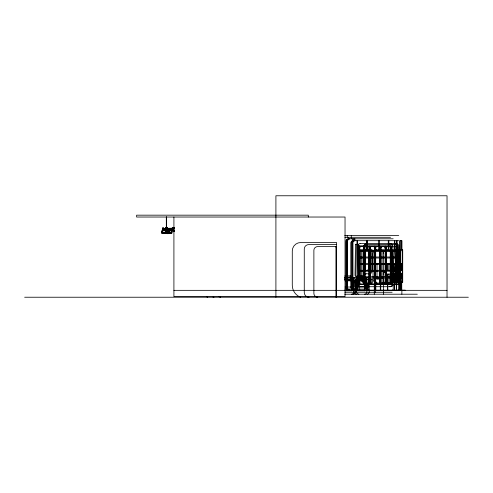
<?xml version="1.0" encoding="UTF-8"?>
<svg xmlns="http://www.w3.org/2000/svg" width="493" height="493" viewBox="0 0 493 493"><rect width="100%" height="100%" fill="white"/><g stroke="black" fill="none" stroke-linecap="round" stroke-linejoin="round"><path stroke-width="0.74" d="M399.182 265.179L399.33 263.878M399.182 274.971L399.379 273.461L402.578 273.449L402.578 270.213L398.289 270.164A1.91 0.511 -90 0 1 397.783 268.26L397.783 265.536A1.652 0.444 -90 0 1 398.221 263.878L402.578 263.878L402.578 249.871L392.724 249.871A2.348 0.992 90 0 0 392.151 251.794L390.98 282.52L398.067 282.52L396.976 251.757A2.262 0.955 -90 0 0 396.403 249.871M356.408 244.294L355.934 275.032A1.775 1.59 -90 0 0 356.766 276.591M162.881 228.358L161.735 232.178L161.877 233.016L171.835 233.06L172.981 228.247L163.115 228.432M162.776 227.858L163.479 228.191L162.776 227.858L161.587 232.61L161.926 233.09L171.841 233.09L171.49 232.597L172.692 227.858L172.112 228.376M172.34 228.339L172.236 227.858M172.772 228.339L172.938 228.191M392.933 282.52L394.104 251.794A2.348 0.992 -90 0 1 394.677 249.871M392.958 270.004L393.254 264.211A1.189 0.505 -90 0 1 394.117 264.254L394.406 270.047L392.958 270.004L396.36 270.047L396.07 264.254A1.189 0.505 -90 0 0 395.207 264.211L394.911 270.004L396.36 270.047M162.179 231.457L162.191 231.679M162.123 231.112L162.129 231.155M162.061 231.981L162.024 232.049M162.425 230.773L165.494 230.422M162.437 230.095L165.463 230.305M162.493 229.689L164.847 229.818M162.567 230.182L162.493 229.978M162.684 229.208L165.71 229.331M162.924 228.598L162.893 228.512M171.293 232.942L171.176 232.117L171.558 232.006M171.724 231.439L171.817 231.753M172.119 230.588L171.952 230.773M172.125 229.978L172.242 230.213M172.18 230.182L168.415 229.972M168.538 229.818L172.371 229.652L167.799 229.479M172.495 229.165L167.922 229.331M392.225 282.52L392.779 273.917L394.492 273.979L394.955 282.52M394.178 282.52L394.733 273.917L396.446 273.979L396.908 282.52M166.702 229.183L166.314 230.348L165.21 230.693L164.884 229.695L166.357 228.795M165.58 229.011L164.89 230.249L166.215 231.383M164.939 230.348L165.069 229.793M166.147 231.383L166.209 230.829M166.184 231.507L166.307 230.749M166.264 231.581L166.4 230.829M165.987 231.248L166.622 231.95L165.093 230.595L166.196 230.249L166.763 228.45L167.94 229.461L167.386 231.297M164.822 230.249L166.486 231.728L167.521 231.383L167.885 230.274M167.885 230.909L167.953 230.274M167.971 230.983L168.125 230.311M167.706 229.991L168.205 230.379L168.07 230.983L166.566 229.695M174.368 230.348L173.333 230.693L172.944 230.249L173.376 229.14L174.467 228.844M173.061 230.348L173.006 229.695M165.247 229.337L165.488 227.939L167.324 227.939L167.509 230.422M165.556 227.939L165.297 230.422M165.562 229.337L165.802 227.939M173.616 229.337L173.856 227.939M173.665 229.344L173.604 227.939L174.479 227.939M162.493 229.615L165.586 229.479M169.154 230.305L172.248 230.176M166.566 229.128L166.696 228.45L167.873 229.461M167.873 229.399L167.885 230.003M167.207 232.838L161.833 232.942L171.854 232.955L171.564 232.129M161.926 233.09L163.232 227.858L163.466 228.197M162.289 232.942L162.142 232.178L162.277 232.548M171.749 232.942L168.729 232.856M162.511 230.095L164.724 229.972M167.324 232.751L167.226 233.466L168.236 233.688L169.543 232.363L169.29 231.815L167.62 231.174M165.001 229.793L165.642 229.011M166.412 230.958L166.049 231.889L166.622 232.468M167.885 231.254L168.101 230.706M168.433 230.028L167.706 231.889L168.914 232.48L169.518 230.915L168.433 230.028L169.5 230.477L168.384 229.984M169.05 231.956L169.45 230.915M173.881 228.955L173.721 229.227M401.462 263.878L401.499 270.213M165.401 229.128L165.796 228.45L165.531 229.183L165.864 228.45L166.825 228.505M173.376 229.14L173.98 228.505M167.287 231.248L167.725 230.687M167.454 231.383L167.823 230.829M167.589 231.507L168.058 230.909L167.669 231.581M166.363 231.587L167.454 231.297M167.891 230.077L167.589 229.849L167.971 230.33M165.438 229.239L165.79 228.795M166.819 231.587L167.361 231.217M169.401 232.751L167.651 231.408L166.696 231.833M167.682 231.507L167.078 231.876L167.602 231.439M174.103 231.248L174.374 231.587L173.216 230.595L174.251 230.249M172.766 228.376L162.653 228.364M401.542 273.449L401.585 278.607M168.353 233.435L169.752 232.234L169.777 231.383L169.222 231.026M397.672 290.143L397.734 290.137A1.208 0.912 -90 0 0 398.51 288.953L398.51 285.009A4.332 3.278 90 0 0 399.207 282.341L399.207 247.424M165.525 228.006L167.281 228.006M171.989 230.459L167.263 230.422L167.01 227.939M161.716 232.111L162.179 232.117M166.406 232.536L161.821 232.548L161.704 232.178L166.295 232.178M169.327 232.178L171.626 232.178L171.718 232.56M169.444 232.536L171.743 232.536M161.587 232.61L162.043 232.61M344.736 235.574L398.745 235.574M344.927 237.293L390.542 237.293M393.174 238.797L348.6 238.797A2.927 2.693 -90 0 0 346 240.498L346 288.294A4.073 3.747 -90 0 0 348.6 290.143L405.252 290.143M352.902 290.143A4.024 3.697 -90 0 1 350.985 287.764L350.985 242.858A2.157 1.978 -90 0 1 352.902 240.701L398.745 240.701M360.032 243.604L396.261 243.604M336.59 244.596L308.704 244.596A4.431 4.431 0 0 0 304.267 249.027L304.267 292.472A4.757 4.757 0 0 0 309.025 297.23M336.59 246.599L317.603 246.599A3.722 3.722 0 0 0 313.881 250.321L313.881 293.397A3.839 3.839 0 0 0 317.72 297.23M335.936 247.227L336.59 247.227M369.312 249.587L367.045 249.587L367.045 240.701M396.477 249.532L398.085 249.532L398.097 277.639A4.659 1.738 -90 0 1 396.785 282.156M395.904 251.609L359.366 251.609L359.366 257.019L395.904 257.019M395.904 257.993L359.366 257.993L359.366 263.626L395.904 263.626M395.904 264.605L359.366 264.605L359.366 270.318L395.904 270.318M363.896 270.429L367.951 270.429A1.898 1.621 -90 0 0 369.565 268.531L369.596 246.241M395.904 271.23L359.366 271.23L359.366 276.733L395.904 276.733M383.529 274.293A2.027 1.14 -90 0 1 384.448 272.302L386.235 272.302A2.04 1.146 -90 0 1 385.31 270.3L385.31 253.618A3.747 2.101 -90 0 1 387.412 249.871M344.872 275.87L350.344 275.87L350.344 277.128M344.508 277.128L351.016 277.128M344.508 277.504L353.543 277.504A1.88 1.855 -90 0 1 355.398 279.383L355.398 291.887A2.329 2.299 -90 0 1 353.099 294.216M375.728 277.504L383.381 277.504L383.381 294.216M395.904 277.966L359.366 277.966L359.366 283.95L395.904 283.95L395.904 250.721M375.728 278.588L383.381 278.588M344.484 279.013L352.655 279.013L352.655 277.504M357.024 279.013L366.521 279.013L366.521 277.504M344.897 279.192L351.084 279.192A1.417 1.399 -90 0 1 352.563 280.609L352.563 287.918A1.165 1.152 -90 0 1 351.417 289.089L344.835 289.089M344.853 279.549L350.893 279.549L350.893 279.192A1.417 1.399 -90 0 1 352.353 280.609L352.353 287.918A1.165 1.152 -90 0 1 351.201 289.089M356.513 279.549L364 279.549M344.57 279.642L354.202 279.642L354.202 287.018L344.995 287.018M344.995 280.48L351.373 280.48L351.373 287.018L351.318 280.48M345.063 280.819L352.6 280.819M356.957 280.819L366.25 280.819L366.25 287.018M375.278 281.096L375.783 281.096L375.783 290.439L375.278 290.439M374.883 282.618L375.783 282.618M375.783 288.541L374.883 288.541L374.853 251.609M173.912 290.34L447.028 290.34M345.008 290.79L351.977 290.79A2.582 2.551 -90 0 0 353.795 288.313L353.795 291.887A2.329 2.299 -90 0 1 351.497 294.216M344.927 292.257L392.132 292.257M344.736 294.216L417.312 294.216M24.65 297.23L468.35 297.23M392.188 290.143L392.453 290.137A1.208 0.912 -90 0 0 393.229 288.953L393.223 285.009A4.505 3.408 -90 0 1 390.536 286.716L360.087 286.723A3.266 2.471 -90 0 1 357.573 283.493M220.451 297.23L218.701 296.521M213.931 297.23L213.013 297.088M168.933 231.735L169.29 231.815M162.893 228.376L173.037 228.314L172.692 227.858M168.31 231.476L167.065 230.964L169.543 232.363M399.342 270.201L399.182 268.975M167.675 231.229L169.506 232.03M206.709 296.774L207.596 297.23M173.912 228.795L173.585 229.183M172.944 230.249L174.269 231.383M167.805 229.972L168.205 230.379M166.634 229.128L168.051 230.397M167.589 230.065L167.7 230.829M166.196 230.249L167.521 231.383M167.447 231.642L167.182 231.5M164.884 229.695L165.617 230.262M166.998 231.593L166.252 231.217M165.593 230.595L166.985 231.728M166.344 231.297L166.486 231.728M167.577 231.507L169.105 233.14M168.532 232.924L167.694 231.932L166.036 231.932L166.554 232.924M166.289 228.795L166.628 229.14M165.007 230.348L165.278 230.693M167.472 231.587L168.692 233.466M166.098 231.932L166.622 232.924M167.651 232.326L168.236 233.688M171.163 232.178L171.287 232.56M161.71 232.178L161.827 232.56M167.429 232.363L167.793 233.768M167.256 227.939L167.509 229.344M167.213 228.006L167.441 229.344M167.078 227.939L167.312 230.422M167.25 232.326L167.435 233.688M399.182 277.43L399.422 278.6L402.578 278.607L402.578 282.243L399.022 282.243A2.872 0.438 -90 0 1 398.59 279.704L398.59 253.377A3.506 0.53 -90 0 1 399.12 249.871M167.145 232.215L167.226 233.466M396.113 282.52L395.022 251.757A2.262 0.955 -90 0 0 394.449 249.871M357.745 244.294L358.288 275.236A1.417 1.269 -90 0 1 357.388 276.591M447.028 297.23L447.028 195.77L275.907 195.77L275.907 297.23M402.713 249.871L402.713 282.279M402.294 249.871L402.294 282.44L399.145 282.44L399.145 273.646M401.949 249.871L401.949 240.701L399.607 240.701L399.607 249.871A4.455 1.189 -90 0 0 398.874 254.08L398.874 269.942A3.759 1.004 -90 0 0 399.718 273.646M401.869 290.143L401.869 294.216M401.74 290.143L401.74 282.279L401.345 282.279L401.345 290.143M401.234 240.701L401.179 249.871M401.185 263.878L401.185 270.164M401.228 282.44L401.228 273.646L397.641 273.646A3.759 1.004 -90 0 1 396.797 269.942M401.049 282.243L401.049 290.143M400.556 249.871L400.556 282.279M400.445 249.871L400.445 263.878M400.445 270.213L400.445 273.449M400.445 278.607L400.501 290.143M400.254 240.701L400.217 282.44M400.1 249.871L400.1 277.639A4.659 1.738 -90 0 1 398.788 282.156L394.69 282.156A3.882 1.448 -90 0 1 393.494 278.335L393.494 270.102L396.711 270.102L396.711 276.82A1.725 0.641 -90 0 0 397.352 278.545L398.085 278.545A1.762 0.659 -90 0 0 398.745 276.776L398.745 249.871M399.792 282.255L399.755 290.143M399.657 282.255L399.62 290.143M399.108 263.878L399.108 270.164M397.968 249.532L397.968 249.871M397.598 249.532L397.598 249.871A4.455 1.189 -90 0 0 396.797 254.08M397.481 249.532L397.481 249.871M397.111 284.553L397.111 247.905A3.131 2.366 -90 0 0 394.751 244.51M396.964 240.701L396.964 249.871M396.803 240.701L396.742 276.776A1.762 0.659 -90 0 1 396.089 278.545L395.355 278.545A1.725 0.641 -90 0 1 394.708 276.82L394.708 270.102M396.569 282.156L396.569 290.143M396.477 240.701L396.477 249.871M396.317 240.701L396.317 249.871M396.286 282.156L396.286 290.143M396.027 282.52L393.013 282.52M395.497 270.102L395.497 278.335A3.882 1.448 -90 0 0 396.686 282.156M394.807 240.701L394.807 249.871M394.634 282.816L394.634 290.143M394.505 282.816L394.505 290.143M394.4 240.701L394.4 249.871M394.369 282.816L394.369 290.143M392.896 247.424L392.896 282.341M391.251 284.553L391.251 245.933L358.842 245.933L358.842 284.553L398.344 284.553L398.344 247.905A3.131 2.366 -90 0 0 395.984 244.51L364.962 244.565A2.638 1.997 -90 0 0 363.483 247.116L363.483 284.553M391.078 246.254L391.152 283.95M391.048 246.241L390.98 283.95M390.9 245.933L390.9 284.553M390.838 246.241L390.838 250.703M390.696 250.721L390.696 283.95M390.641 246.241L390.641 250.709M390.524 246.254L390.524 250.721M390.555 251.609L390.555 283.95M390.253 249.871L390.253 282.939M389.901 282.939L389.901 274.059L386.284 274.059A2.12 1.189 -90 0 0 385.606 275.975L385.606 281.146A1.787 1.004 -90 0 1 384.602 282.939M389.15 282.939L386.13 282.939M388.866 240.701L388.866 249.871M388.299 240.701L388.299 249.871M388.182 270.417L388.182 263.558A0.986 0.555 -90 0 0 387.59 264.544L387.59 269.196A1.22 0.684 -90 0 0 388.274 270.417M388.114 282.939L388.114 274.059A2.12 1.189 -90 0 0 387.387 275.975L387.387 281.146A1.787 1.004 -90 0 1 386.389 282.939M387.757 283.235L387.757 290.562L387.492 283.235M387.621 283.235L387.621 290.562M386.235 250.721L386.235 283.95M385.951 250.721L385.951 283.95M385.772 246.241L385.772 250.709M385.828 251.609L385.828 283.95M385.655 246.254L385.655 250.721M385.729 251.609L385.729 283.95M385.366 246.254L385.366 250.721M385.36 251.609L385.36 283.95M385.218 246.241L385.218 250.709M385.218 251.609L385.132 283.95M382.057 249.871L382.057 283.074M380.916 251.609L380.916 283.95M380.738 283.074L380.738 290.143M380.491 246.254L380.491 250.721M380.405 251.609L380.405 257.019M380.405 257.993L380.405 263.626M380.405 264.605L380.405 270.318M380.405 271.23L380.405 276.733M380.405 277.966L380.405 283.95M380.343 246.241L380.343 250.709M380.306 251.609L380.3 290.143M380.023 251.609L380.041 283.95M379.893 246.241L379.937 250.721M379.789 251.609L379.789 257.019M379.789 257.993L379.789 263.626M379.789 264.605L379.789 270.318M379.789 271.23L379.789 276.733M379.789 277.966L379.789 283.95M379.314 263.361L379.314 278.983M379.209 240.701L379.209 249.871M378.797 240.701L378.797 249.871M375.684 251.609L375.684 283.95M375.395 251.609L375.395 283.95M375.278 279.328L375.278 292.257M375.161 257.019L375.161 251.609L375.136 283.95L375.161 277.966M375.161 257.993L375.161 263.626M375.161 264.605L375.161 270.318M375.161 271.23L375.161 276.733M375.068 246.254L375.068 250.721M375.019 246.241L375.019 250.703M374.594 246.235L374.594 250.703M374.612 251.609L374.612 257.019M374.612 257.993L374.612 263.626M374.612 264.605L374.612 270.318M374.612 271.23L374.612 276.733M374.612 277.966L374.612 283.95M374.464 246.241L374.464 250.703M374.403 251.609L374.403 283.95M374.292 277.504L374.292 294.216M371.217 249.871L371.217 270.256A3.815 3.254 -90 0 1 369.14 273.812M371.217 279.254L371.217 283.136M370.255 251.609L370.255 283.95M369.972 251.609L369.972 283.95M369.861 251.609L369.861 283.95M369.725 246.235L369.725 250.703M369.732 251.609L369.732 257.019M369.732 257.993L369.732 263.626M369.732 264.605L369.732 270.318M369.732 271.23L369.732 276.733M369.732 277.966L369.732 283.95M369.503 251.609L369.503 283.95M369.362 246.241L369.362 250.703M369.171 246.235L369.171 250.703M369.189 283.95L369.189 251.609L369.226 291.887A2.329 2.262 -90 0 1 366.958 294.216M368.974 251.609L368.974 257.019M368.974 257.993L368.974 263.626M368.974 264.605L368.974 270.318M368.974 271.23L368.974 276.733M368.974 277.966L368.974 283.95M368.444 249.871L368.444 268.531A1.898 1.621 -90 0 1 366.829 270.429M368.105 283.136L368.105 290.143M367.766 283.136L367.766 290.143M367.162 240.701L367.162 249.587M366.854 240.701L366.854 249.587L364.148 249.871M366.737 240.701L366.737 249.587M366.157 279.642L366.157 287.018M365.757 277.504L365.757 279.013M365.023 249.871L365.023 270.429M365.017 280.819L365.017 287.018M364.968 251.609L364.968 283.95M364.795 251.609L364.795 283.95M364.715 284.553L364.715 247.116A2.638 1.997 -90 0 1 366.2 244.565M364.493 246.241L364.493 250.703M364.5 287.018L364.5 280.48L356.815 280.48L356.815 287.018M364.438 251.609L364.438 257.019M364.438 257.993L364.438 263.626M364.438 264.605L364.438 270.318M364.438 271.23L364.438 276.733M364.456 277.504L364.419 288.904A1.251 0.949 -90 0 0 365.393 290.137M364.296 246.235L364.296 250.703M364.296 251.609L364.296 283.95M364.179 277.504L364.179 277.128L356.513 277.128L356.47 291.696A2.52 2.447 -90 0 0 358.916 294.216M364.013 251.609L364.013 283.95M363.939 246.241L363.902 283.493A3.186 2.41 -90 0 0 364.419 285.459M363.76 251.609L363.76 257.019M363.76 257.993L363.76 263.626M363.76 264.605L363.76 270.318M363.76 271.23L363.76 276.733M363.76 277.966L363.76 283.95M363.68 279.192L363.711 275.267A1.454 1.245 -90 0 1 364.949 273.812L370.261 273.812A3.815 3.254 -90 0 0 372.344 270.256L372.344 249.871L360.851 249.871L360.851 278.335A4.844 4.135 -90 0 0 364.463 283.136L372.344 283.136L372.344 279.254L365.147 279.254A1.689 1.442 -90 0 1 363.711 277.565M363.624 277.128L363.624 279.549M363.396 277.128L363.396 275.87L357.215 275.87L357.215 277.128M363.255 275.87L363.255 277.128M361.973 249.871L361.973 278.335A4.844 4.135 -90 0 0 365.584 283.136M360.18 277.504L360.18 279.013M359.908 251.609L359.908 283.95M359.588 246.241L359.588 250.703M359.625 251.609L359.625 283.95M359.379 246.241L359.379 250.703M359.194 245.933L359.194 284.553M358.189 280.819L358.189 287.018M357.591 287.018L357.591 246.771A3.198 2.422 -90 0 1 360.032 243.628M357.357 240.701L357.357 244.294M357.351 275.87L357.302 279.648M357.154 283.389L357.154 290.143M357.006 240.701L357.006 244.294M357.012 276.591L357.012 279.648M357 283.389L357 290.143M356.889 279.192L356.889 279.549M356.901 280.48L356.957 287.018M356.568 277.128L356.568 279.192M354.886 238.797L354.905 240.701A2.459 2.262 -90 0 0 352.963 242.482L352.963 287.764A2.397 2.2 -90 0 0 354.905 290.143M354.368 238.797L354.387 240.701A2.157 1.978 -90 0 0 352.47 242.858L352.47 287.764A4.024 3.697 -90 0 0 354.387 290.143M353.13 238.797L353.13 240.701A2.459 2.262 -90 0 0 351.189 242.482L351.189 287.764A2.397 2.2 -90 0 0 353.13 290.143M352.902 238.797L352.902 240.701M351.873 277.504L351.873 279.013M351.768 280.819L351.768 287.018M351.275 235.574L351.275 238.797M350.677 277.128L350.64 279.549M350.246 275.87L350.246 277.128M348.6 237.293L348.65 238.797A3.044 2.798 -90 0 0 346.271 241.81L346.271 288.195A3.636 3.346 -90 0 0 348.65 290.143M347.238 235.574L347.238 237.293M345.322 277.504L345.322 279.013M345.217 277.504L345.217 279.013M336.59 297.23L336.59 242.525L300.724 242.525A8.443 8.443 0 0 0 292.281 250.968L292.281 285.287A12.75 12.75 0 0 0 300.57 297.23M335.936 246.599L335.936 297.23M308.31 217.031L308.31 215.17L136.635 215.17L136.635 217.031L345.038 217.031L345.038 296.626L173.912 296.626L173.912 217.031M174.232 227.526L174.232 227.939M166.702 227.939L166.702 227.526L166.11 227.526L166.11 227.939M166.634 227.526L166.634 227.939M166.492 217.031L166.48 227.526M166.394 217.031L166.424 227.939M166.314 217.031L166.326 227.526M166.178 227.526L166.178 227.939M165.365 229.344L165.365 230.422M349.5 238.797A2.927 2.693 -90 0 0 346.906 240.498L346.906 288.294A4.073 3.747 -90 0 0 349.5 290.143M349.79 238.797A3.044 2.798 -90 0 0 347.417 241.81L347.417 288.195A3.636 3.346 -90 0 0 349.79 290.143M361.11 286.723A3.315 2.508 -90 0 1 359.132 285.465L359.132 288.904A1.251 0.949 -90 0 0 360.112 290.137M363.883 246.771A3.198 2.422 90 0 1 366.342 243.628M396.261 243.628A3.858 2.921 -90 0 1 399.225 247.424M392.921 282.341A4.431 3.352 -90 0 1 389.513 286.692M389.951 243.628A3.858 2.921 -90 0 1 392.915 247.424M360.019 246.777A4.739 3.587 -90 0 0 359.921 250.05A10.649 8.061 -90 0 0 363.883 250.099A3.993 3.02 -90 0 0 363.803 246.771M364.956 250.025A10.649 8.061 -90 0 0 368.918 250.08A3.993 3.02 -90 0 0 368.838 246.753A11.703 8.856 90 0 0 365.054 246.753M375.789 250.056A4.739 3.587 90 0 1 375.888 246.783A11.703 8.856 -90 0 1 379.672 246.783A3.993 3.02 -90 0 1 379.752 250.111M379.844 250.111A10.649 8.061 -90 0 1 375.882 250.056A4.739 3.587 -90 0 1 375.98 246.783A11.703 8.856 90 0 1 379.764 246.783M369.01 250.08A10.649 8.061 -90 0 1 365.048 250.025A4.739 3.587 -90 0 1 365.147 246.753A11.703 8.856 90 0 1 368.93 246.753M370.483 246.814A4.739 3.587 -90 0 0 370.385 250.087A10.649 8.061 -90 0 0 374.353 250.142A3.993 3.02 -90 0 0 374.267 246.814M401.253 249.871A3.506 0.53 -90 0 0 400.723 253.377L400.723 279.704A2.872 0.438 -90 0 0 401.154 282.243M385.803 264.544A0.986 0.555 -90 0 1 386.358 263.558L389.969 263.558L389.969 270.417L386.487 270.417A1.22 0.684 -90 0 1 385.803 269.196M400.298 263.878A1.652 0.444 -90 0 0 399.86 265.536L399.86 268.26A1.91 0.511 -90 0 0 400.371 270.164M383.529 253.618A3.747 2.101 90 0 1 385.631 249.871L392.034 249.871L392.034 282.939L382.888 282.939A3.223 1.806 -90 0 0 383.529 280.782M384.448 272.302A2.04 1.146 -90 0 1 383.529 270.3M384.676 282.939A3.223 1.806 90 0 0 385.31 280.782L385.31 274.293A2.027 1.14 -90 0 1 386.235 272.302M377.934 263.361A1.67 1.257 -90 0 0 377.034 264.963L377.034 277.707A1.282 0.961 -90 0 0 377.995 278.983M376.923 249.871A4.492 3.383 -90 0 0 374.47 254.191L374.47 278.206A5.22 3.926 -90 0 0 376.979 283.074M364.832 275.267A1.454 1.245 -90 0 1 366.071 273.812M366.274 279.254A1.689 1.442 -90 0 1 364.832 277.565M357.431 279.648A0.961 0.857 -90 0 1 358.288 280.609L358.288 282.427A0.961 0.863 -90 0 1 357.425 283.389M355.823 279.648A0.881 0.789 -90 0 0 355.034 280.529L355.034 282.427A0.961 0.863 -90 0 0 355.897 283.389L358.331 283.389A0.961 0.863 -90 0 0 359.194 282.427M356.796 283.389A0.961 0.863 -90 0 1 355.934 282.427L355.934 280.529A0.881 0.789 -90 0 1 356.722 279.648M358.331 279.648A0.961 0.857 -90 0 1 359.194 280.609M356.211 290.79A2.175 2.108 -90 0 1 354.097 288.615L354.097 291.696A2.52 2.447 -90 0 0 356.544 294.216M364.746 290.79A2.582 2.508 -90 0 0 366.539 288.313L366.539 279.383A1.88 1.824 -90 0 0 364.715 277.504M369.226 279.383A1.88 1.824 -90 0 0 367.402 277.504L355.613 277.504A1.892 1.836 -90 0 0 353.783 279.395L353.783 288.615A2.175 2.108 -90 0 0 355.891 290.79L365.06 290.79A2.582 2.508 -90 0 0 366.854 288.313L366.854 291.887A2.329 2.262 -90 0 1 364.592 294.216M356.47 279.395A1.892 1.836 -90 0 1 358.3 277.504M363.865 279.192A1.417 1.374 -90 0 1 365.325 280.609L365.325 287.918A1.165 1.134 -90 0 1 364.191 289.089M356.864 289.089A1.362 1.325 -90 0 1 355.539 287.721L355.539 280.32A1.122 1.091 -90 0 1 356.63 279.192M351.762 290.79A2.582 2.551 -90 0 0 353.586 288.313L353.586 279.383A1.88 1.855 -90 0 0 351.731 277.504M355.508 244.294L355.034 275.032A1.775 1.59 -90 0 0 355.866 276.591L358.288 276.591A1.417 1.269 -90 0 0 359.194 275.236L358.645 244.294L355.508 244.294M395.953 246.254L359.064 246.241L359.064 250.703L395.953 250.721L395.953 246.254M383.48 249.871L375.506 249.871A4.492 3.383 -90 0 0 373.047 254.191L373.047 278.206A5.22 3.926 -90 0 0 375.555 283.074L383.48 283.074L383.48 249.871M380.732 263.361L376.51 263.361A1.67 1.257 -90 0 0 375.611 264.963L375.611 277.707A1.282 0.961 -90 0 0 376.578 278.983L380.732 278.983L380.732 263.361M364.185 279.192L356.31 279.192A1.122 1.091 -90 0 0 355.219 280.32L355.219 287.721A1.362 1.325 -90 0 0 356.544 289.089L364.512 289.089A1.165 1.134 -90 0 0 365.64 287.918L365.64 280.609A1.417 1.374 -90 0 0 364.185 279.192M368.049 279.642L355.7 279.642L355.7 287.018L368.049 287.018L368.049 279.642M380.633 283.95L380.633 251.609L380.584 283.95M359.828 250.05A10.649 8.061 -90 0 0 363.791 250.099A3.993 3.02 -90 0 0 363.711 246.771A11.703 8.856 90 0 0 359.927 246.777A4.739 3.587 -90 0 0 359.828 250.05M370.391 246.814A4.739 3.587 -90 0 0 370.292 250.087A10.649 8.061 -90 0 0 374.261 250.142A3.993 3.02 -90 0 0 374.175 246.814A11.703 8.856 90 0 0 370.391 246.814M381.126 246.87A4.739 3.587 90 0 0 381.021 250.142A10.649 8.061 90 0 0 384.99 250.197A3.993 3.02 -90 0 0 384.91 246.87A11.703 8.856 -90 0 0 381.126 246.87M386.457 246.876A4.739 3.587 90 0 0 386.352 250.148A10.649 8.061 90 0 0 390.32 250.204A3.993 3.02 -90 0 0 390.24 246.876A11.703 8.856 90 0 0 386.457 246.876M381.218 246.87A4.739 3.587 -90 0 0 381.114 250.142A10.649 8.061 -90 0 0 385.082 250.197A3.993 3.02 -90 0 0 385.002 246.87A11.703 8.856 90 0 0 381.218 246.87M386.549 246.876A4.739 3.587 -90 0 0 386.444 250.148A10.649 8.061 -90 0 0 390.413 250.204A3.993 3.02 -90 0 0 390.333 246.876A11.703 8.856 90 0 0 386.549 246.876"/></g></svg>
